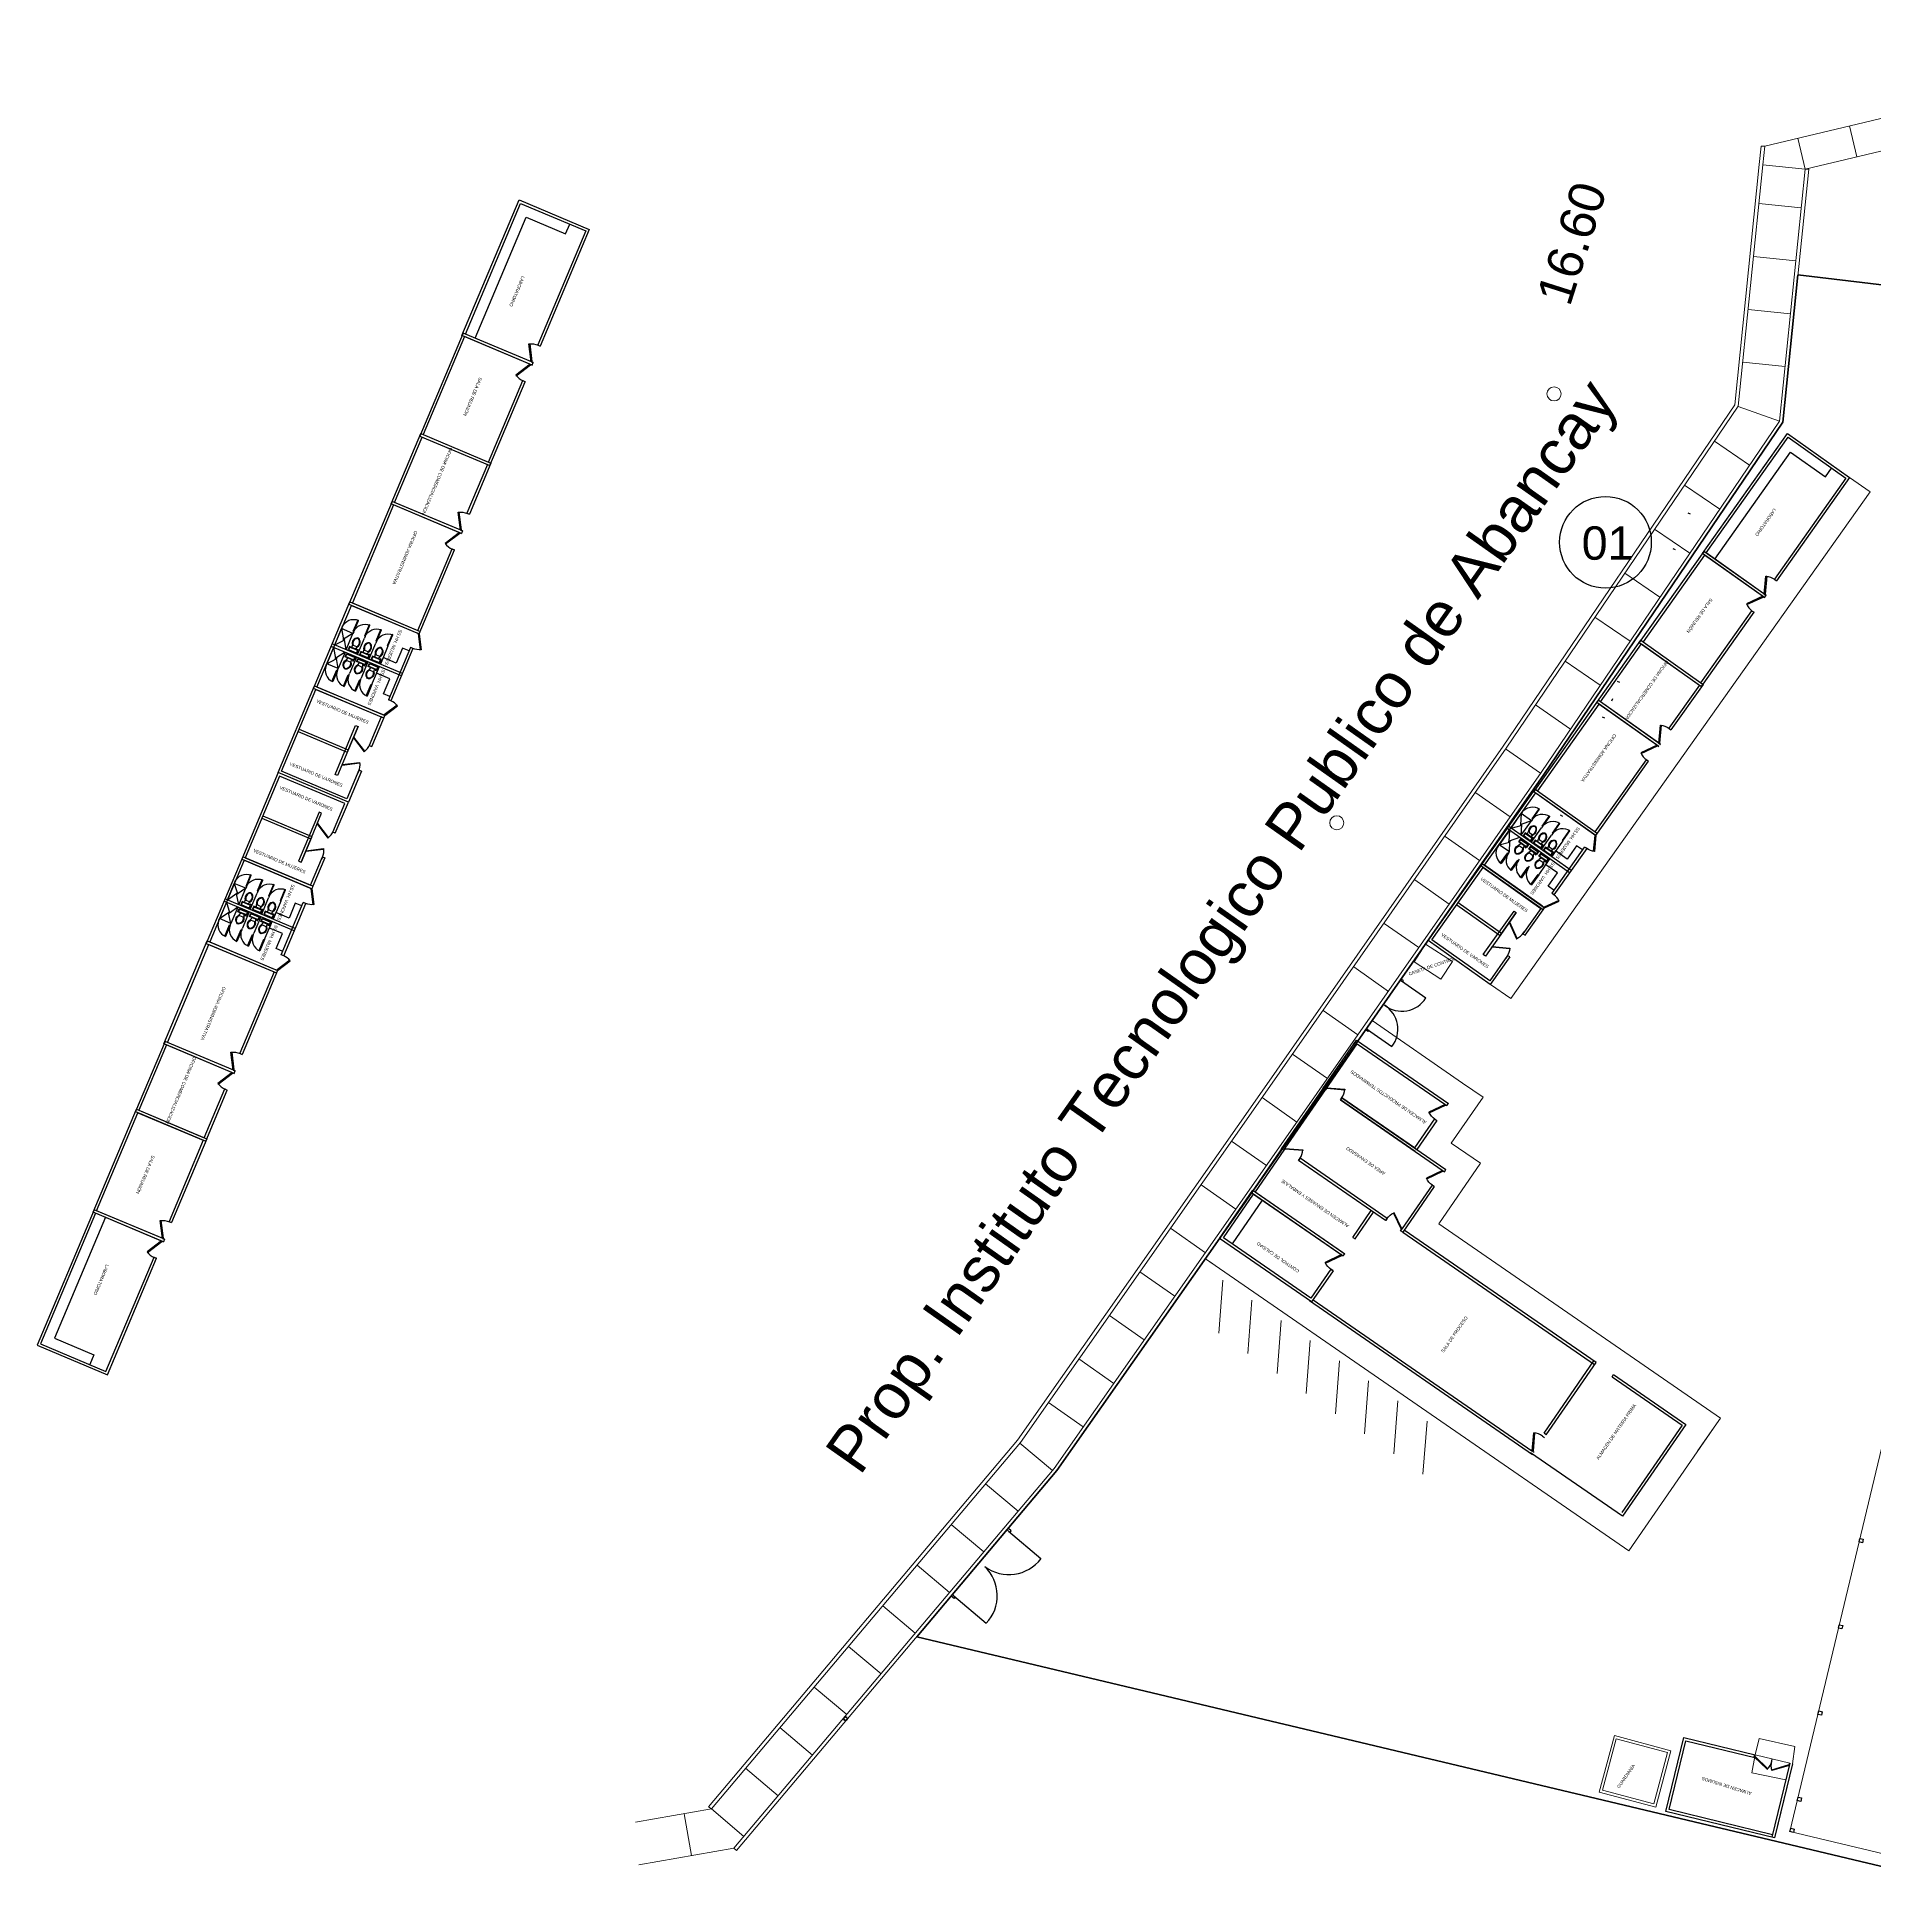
# Model space of a CAD drawing. Header units: metres. Extents: x 2572 to 5235, y 1556 to 2684.
# Drawn here: x 3270 to 3373.7, y 2282.5 to 2387.3 of the extents above; entities that cross this region are included whole.
import ezdxf

# ---------------------------------------------------------------- set-up
doc = ezdxf.new("R2010")
doc.units = ezdxf.units.M
doc.linetypes.add('HIDDEN2', pattern=[4.7625, 3.175, -1.5875])
doc.layers.add('2D Drafting - General_Pen_No__102', color=7, linetype='Continuous', lineweight=13, true_color=0xcccccc)
for name, color, linetype, lineweight in [('ACERO LONG', 211, 'Continuous', 35), ('Cimientos', 1, 'Continuous', 50), ('COORD', 7, 'Continuous', 0), ('linea de piso', 140, 'Continuous', 13), ('ROTULO', 7, 'Continuous', 18), ('Structural - Grid_Pen_No__15', 214, 'Continuous', 25), ('VIGAS DE LOSA1', 190, 'Continuous', 9)]:
    doc.layers.add(name, color=color, linetype=linetype, lineweight=lineweight)
doc.layers.add('GRILLA', color=7, linetype='Continuous')
doc.layers.add('SOMBREADO', color=7, linetype='Continuous')
doc.styles.add('2mm', font='verdana.ttf', dxfattribs={"height": 8})
doc.styles.add('arial', font='arial.ttf')
doc.styles.get("Standard").update_dxf_attribs({"font": 'arial.ttf'})

# ---------------------------------------------------------------- blocks, each defined once
blk = doc.blocks.new('*U24')
for p, q in [((0, 0), (0, -5)), ((40, 0), (40, -5))]:
    blk.add_line(p, q)
blk.add_lwpolyline([(0, 0), (34.6, 20), (35.5, 18.5), (0.9, -1.5)], close=True)
blk.add_arc((0, 0), 40, 0, 30)
blk = doc.blocks.new('*U16')
for p, q in [((-8, 4), (-14, 6)), ((-14, -4), (-14, 4)), ((-9.5, 7), (-9.5, 10)), ((-9.5, 10), (-8.5, 10)), ((-8, 7), (-9.5, 7)), ((-8.5, 10), (-8.5, 8)), ((-8.5, 8), (-8, 8)), ((-8, -4), (-14, -6)), ((-6, -9.5), (-2, -9.5))]:
    blk.add_line(p, q)
blk.add_lwpolyline([(-8, -10.5), (0, -10.5), (0, 10.5), (-8, 10.5)], close=True)
for points in [[(-7, 8.5), (-7, -8.5)], [(-2, 9.5), (-6, 9.5)], [(-1, -8.5), (-1, 8.5)]]:
    blk.add_lwpolyline(points)
for centre, radius, start, end in [((-29, -0.1), 4, 164.9681, 195.247), ((-21.6, -3.6), 12.2, 51.5766, 158.079), ((-27.9, -0.1), 4, 155.8394, 204.3757), ((-21.8, -4.2), 11.3, 46.4753, 149.0544), ((-6.1, 8.6), 0.884, 81.9774, 188.2376), ((-1.9, 8.6), 0.884, 351.9774, 98.2376), ((-21.6, 3.5), 12.2, 202.136, 308.6382), ((-21.8, 4.2), 11.3, 211.1605, 313.7396), ((-6.1, -8.6), 0.884, 171.9774, 278.2376), ((-1.9, -8.6), 0.884, 261.9774, 8.2376)]:
    blk.add_arc(centre, radius, start, end)
blk = doc.blocks.new('*U17')
for p, q in [((0, 0), (0, -100)), ((700, 0), (700, -100))]:
    blk.add_line(p, q)
blk.add_lwpolyline([(0, 0), (0, 700), (43.75, 700), (43.75, 0)], close=True)
blk.add_arc((0, 0), 700, 0, 90)
blk = doc.blocks.new('*U21')
for p, q in [((0, 0), (0, 100)), ((900, 0), (900, 100))]:
    blk.add_line(p, q)
blk.add_lwpolyline([(0, 0), (779, -450), (801, -412), (22, 38)], close=True)
blk.add_arc((0, 0), 900, 330, 0)
blk = doc.blocks.new('*U22')
for p, q in [((0, 0), (0, 100)), ((1000, 0), (1000, 100))]:
    blk.add_line(p, q)
blk.add_lwpolyline([(0, 0), (866, -500), (888, -462), (22, 38)], close=True)
blk.add_arc((0, 0), 1000, 330, 0)
blk = doc.blocks.new('*U23')
for p, q in [((0, 0), (0, 5)), ((40, 0), (40, 5))]:
    blk.add_line(p, q)
blk.add_lwpolyline([(0, 0), (34.6, -20), (35.5, -18.5), (0.9, 1.5)], close=True)
blk.add_arc((0, 0), 40, 330, 0)

msp = doc.modelspace()

# ---------------------------------------------------------------- linework, layer by layer
for p, q in [((3293.986, 2370.425), (3297.205, 2378.076)), ((3294.183, 2370.505), (3297.285, 2377.879)), ((3297.205, 2378.076), (3301.168, 2376.409)), ((3297.285, 2377.879), (3300.972, 2376.328)), ((3300.972, 2376.328), (3298.263, 2369.891)), ((3301.168, 2376.409), (3298.402, 2369.833)), ((3294.044, 2370.564), (3291.602, 2364.756)), ((3298.008, 2368.896), (3294.044, 2370.564)), ((3297.87, 2368.954), (3294.183, 2370.505)), ((3294.125, 2370.367), (3291.798, 2364.837)), ((3297.95, 2368.758), (3293.986, 2370.425)), ((3297.812, 2368.816), (3294.125, 2370.367)), ((3295.485, 2363.286), (3297.418, 2367.88)), ((3295.565, 2363.089), (3297.556, 2367.821)), ((3289.992, 2360.931), (3291.66, 2364.895)), ((3290.189, 2361.011), (3291.74, 2364.698)), ((3291.602, 2364.756), (3295.565, 2363.089)), ((3291.66, 2364.895), (3295.623, 2363.227)), ((3291.74, 2364.698), (3295.427, 2363.147)), ((3291.798, 2364.837), (3295.485, 2363.286)), ((3363.955, 2358.127, 0.963), (3368.755, 2364.898, 0.963)), ((3364.164, 2358.162, 0.963), (3368.791, 2364.688, 0.963)), ((3368.755, 2364.898, 0.963), (3372.263, 2362.411, 0.963)), ((3368.791, 2364.688, 0.963), (3372.054, 2362.375, 0.963)), ((3295.427, 2363.147), (3294.269, 2360.397)), ((3295.623, 2363.227), (3294.408, 2360.339)), ((3372.054, 2362.375, 0.963), (3368.015, 2356.678, 0.963)), ((3372.263, 2362.411, 0.963), (3368.137, 2356.591, 0.963)), ((3290.051, 2361.069), (3287.608, 2355.262)), ((3294.014, 2359.402), (3290.051, 2361.069)), ((3293.876, 2359.46), (3290.189, 2361.011)), ((3290.131, 2360.873), (3287.804, 2355.342)), ((3293.956, 2359.264), (3289.992, 2360.931)), ((3293.818, 2359.322), (3290.131, 2360.873)), ((3291.491, 2353.791), (3293.424, 2358.385)), ((3291.571, 2353.595), (3293.562, 2358.327)), ((3364.042, 2358.249, 0.963), (3360.398, 2353.109, 0.963)), ((3364.078, 2358.04, 0.963), (3360.608, 2353.145, 0.963)), ((3367.463, 2355.64, 0.963), (3363.955, 2358.127, 0.963)), ((3367.55, 2355.762, 0.963), (3364.042, 2358.249, 0.963)), ((3367.341, 2355.726, 0.963), (3364.078, 2358.04, 0.963)), ((3367.55, 2355.762, 0.963), (3364.164, 2358.162, 0.963)), ((3285.611, 2350.515), (3287.666, 2355.401)), ((3285.807, 2350.595), (3287.746, 2355.204)), ((3287.608, 2355.262), (3291.571, 2353.595)), ((3287.666, 2355.401), (3291.629, 2353.733)), ((3287.746, 2355.204), (3291.433, 2353.653)), ((3287.804, 2355.342), (3291.491, 2353.791)), ((3363.871, 2350.832, 0.963), (3366.753, 2354.898, 0.963)), ((3363.906, 2350.622, 0.963), (3366.876, 2354.811, 0.963)), ((3291.084, 2352.824), (3289.843, 2349.874)), ((3291.222, 2352.765), (3289.981, 2349.816)), ((3357.998, 2349.724, 0.963), (3360.485, 2353.232, 0.963)), ((3358.207, 2349.759, 0.963), (3360.521, 2353.023, 0.963)), ((3360.398, 2353.109, 0.963), (3363.906, 2350.622, 0.963)), ((3360.485, 2353.232, 0.963), (3363.993, 2350.745, 0.963)), ((3360.521, 2353.023, 0.963), (3363.784, 2350.709, 0.963)), ((3360.608, 2353.145, 0.963), (3363.871, 2350.832, 0.963)), ((3283.614, 2345.768), (3285.669, 2350.654)), ((3285.669, 2350.654), (3289.632, 2348.986)), ((3289.494, 2349.044), (3285.807, 2350.595)), ((3363.784, 2350.709, 0.963), (3362.058, 2348.275, 0.963)), ((3363.993, 2350.745, 0.963), (3362.181, 2348.188, 0.963)), ((3283.81, 2345.848), (3285.749, 2350.457)), ((3289.574, 2348.848), (3285.611, 2350.515)), ((3285.749, 2350.457), (3289.436, 2348.906)), ((3358.085, 2349.846, 0.963), (3354.441, 2344.707, 0.963)), ((3358.121, 2349.637, 0.963), (3354.651, 2344.742, 0.963)), ((3361.506, 2347.237, 0.963), (3357.998, 2349.724, 0.963)), ((3361.593, 2347.359, 0.963), (3358.085, 2349.846, 0.963)), ((3361.384, 2347.324, 0.963), (3358.121, 2349.637, 0.963)), ((3361.471, 2347.446, 0.963), (3358.207, 2349.759, 0.963)), ((3357.914, 2342.429, 0.963), (3360.796, 2346.495, 0.963)), ((3357.949, 2342.22, 0.963), (3360.919, 2346.408, 0.963)), ((3283.614, 2345.768), (3281.559, 2340.883)), ((3283.694, 2345.572), (3281.755, 2340.963)), ((3287.577, 2344.101), (3283.614, 2345.768)), ((3287.577, 2344.101), (3283.614, 2345.768)), ((3287.381, 2344.021), (3283.694, 2345.572)), ((3287.497, 2344.297), (3283.81, 2345.848)), ((3288.176, 2345.91), (3287.497, 2344.297)), ((3288.314, 2345.852), (3287.577, 2344.101)), ((3351.463, 2340.505, 0.963), (3354.528, 2344.829, 0.963)), ((3351.672, 2340.541, 0.963), (3354.564, 2344.62, 0.963)), ((3354.441, 2344.707, 0.963), (3357.949, 2342.22, 0.963)), ((3354.528, 2344.829, 0.963), (3358.036, 2342.342, 0.963)), ((3354.564, 2344.62, 0.963), (3357.827, 2342.307, 0.963)), ((3354.651, 2344.742, 0.963), (3357.914, 2342.429, 0.963)), ((3286.702, 2342.408), (3287.381, 2344.021)), ((3286.841, 2342.35), (3287.577, 2344.101)), ((3357.307, 2341.572, 0.963), (3355.456, 2338.962, 0.963)), ((3357.429, 2341.486, 0.963), (3355.578, 2338.875, 0.963)), ((3281.617, 2341.021), (3279.562, 2336.136)), ((3281.697, 2340.825), (3279.758, 2336.216)), ((3281.559, 2340.883), (3285.522, 2339.216)), ((3285.58, 2339.354), (3281.617, 2341.021)), ((3285.384, 2339.274), (3281.697, 2340.825)), ((3281.755, 2340.963), (3285.442, 2339.412)), ((3348.485, 2336.304, 0.963), (3351.55, 2340.628, 0.963)), ((3348.694, 2336.34, 0.963), (3351.585, 2340.419, 0.963)), ((3354.971, 2338.018, 0.963), (3351.463, 2340.505, 0.963)), ((3351.55, 2340.628, 0.963), (3355.058, 2338.141, 0.963)), ((3351.585, 2340.419, 0.963), (3354.849, 2338.105, 0.963)), ((3354.935, 2338.228, 0.963), (3351.672, 2340.541, 0.963)), ((3283.794, 2335.494), (3285.035, 2338.444)), ((3283.932, 2335.436), (3285.173, 2338.386)), ((3277.177, 2330.467), (3279.62, 2336.274)), ((3277.373, 2330.547), (3279.7, 2336.078)), ((3279.562, 2336.136), (3283.525, 2334.468)), ((3279.62, 2336.274), (3283.583, 2334.607)), ((3279.7, 2336.078), (3283.387, 2334.527)), ((3279.758, 2336.216), (3283.445, 2334.665)), ((3351.992, 2333.817, 0.963), (3348.485, 2336.304, 0.963)), ((3351.957, 2334.026, 0.963), (3348.694, 2336.34, 0.963)), ((3352.969, 2335.454, 0.963), (3351.957, 2334.026, 0.963)), ((3353.091, 2335.367, 0.963), (3351.992, 2333.817, 0.963)), ((3283.387, 2334.527), (3281.454, 2329.933)), ((3283.583, 2334.607), (3281.593, 2329.874)), ((3342.574, 2327.966, 0.963), (3344.448, 2330.682, 0.963)), ((3344.448, 2330.682, 0.963), (3349.634, 2327.105, 0.963)), ((3277.235, 2330.605), (3275.568, 2326.642)), ((3277.315, 2330.409), (3275.764, 2326.722)), ((3281.14, 2328.8), (3277.177, 2330.467)), ((3281.199, 2328.938), (3277.235, 2330.605)), ((3281.002, 2328.858), (3277.315, 2330.409)), ((3281.06, 2328.996), (3277.373, 2330.547)), ((3342.698, 2327.881, 0.963), (3344.486, 2330.473, 0.963)), ((3344.486, 2330.473, 0.963), (3349.425, 2327.067, 0.963)), ((3279.451, 2325.171), (3280.608, 2327.922)), ((3279.531, 2324.974), (3280.746, 2327.863)), ((3340.218, 2324.55, 0.963), (3342.659, 2328.089, 0.963)), ((3340.426, 2324.588, 0.963), (3342.698, 2327.881, 0.963)), ((3273.183, 2320.973), (3275.626, 2326.78)), ((3273.379, 2321.053), (3275.706, 2326.584)), ((3275.568, 2326.642), (3279.531, 2324.974)), ((3275.626, 2326.78), (3279.589, 2325.113)), ((3275.706, 2326.584), (3279.393, 2325.033)), ((3275.764, 2326.722), (3279.451, 2325.171)), ((3343.534, 2327.304, 0.963), (3349.283, 2323.338, 0.963)), ((3347.76, 2324.388, 0.963), (3343.534, 2327.304, 0.963)), ((3343.619, 2327.427, 0.963), (3349.492, 2323.376, 0.963)), ((3347.722, 2324.597, 0.963), (3343.619, 2327.427, 0.963)), ((3348.848, 2326.23, 0.963), (3347.722, 2324.597, 0.963)), ((3348.972, 2326.145, 0.963), (3347.845, 2324.512, 0.963)), ((3279.393, 2325.033), (3277.46, 2320.438)), ((3279.589, 2325.113), (3277.599, 2320.38)), ((3340.303, 2324.673, 0.963), (3338.514, 2322.08, 0.963)), ((3340.341, 2324.464, 0.963), (3338.723, 2322.118, 0.963)), ((3346.09, 2320.499, 0.963), (3341.178, 2323.888, 0.963)), ((3346.175, 2320.622, 0.963), (3341.263, 2324.011, 0.963)), ((3348.706, 2322.502, 0.963), (3347.012, 2320.045, 0.963)), ((3348.829, 2322.416, 0.963), (3347.05, 2319.837, 0.963)), ((3336.726, 2319.487, 0.963), (3338.599, 2322.204, 0.963)), ((3336.934, 2319.525, 0.963), (3338.638, 2321.995, 0.963)), ((3338.514, 2322.08, 0.963), (3343.7, 2318.503, 0.963)), ((3338.599, 2322.204, 0.963), (3343.785, 2318.626, 0.963)), ((3338.638, 2321.995, 0.963), (3343.577, 2318.588, 0.963)), ((3338.723, 2322.118, 0.963), (3343.662, 2318.712, 0.963)), ((3273.241, 2321.111), (3270.023, 2313.461)), ((3273.321, 2320.915), (3270.219, 2313.541)), ((3277.146, 2319.306), (3273.183, 2320.973)), ((3277.205, 2319.444), (3273.241, 2321.111)), ((3277.008, 2319.364), (3273.321, 2320.915)), ((3277.066, 2319.502), (3273.379, 2321.053)), ((3344.238, 2319.548, 0.963), (3345.28, 2321.058, 0.963)), ((3344.362, 2319.463, 0.963), (3345.404, 2320.972, 0.963)), ((3341.912, 2315.91, 0.963), (3336.726, 2319.487, 0.963)), ((3341.873, 2316.119, 0.963), (3336.934, 2319.525, 0.963)), ((3273.906, 2311.99), (3276.614, 2318.428)), ((3273.986, 2311.793), (3276.753, 2318.369)), ((3343, 2317.752, 0.963), (3341.873, 2316.119, 0.963)), ((3343.123, 2317.667, 0.963), (3341.912, 2315.91, 0.963)), ((3341.788, 2315.995, 0.963), (3354.382, 2307.308, 0.963)), ((3341.997, 2316.033, 0.963), (3354.344, 2307.516, 0.963)), ((3270.023, 2313.461), (3273.986, 2311.793)), ((3270.219, 2313.541), (3273.906, 2311.99)), ((3355.025, 2308.504, 0.963), (3357.836, 2312.579, 0.963)), ((3355.149, 2308.419, 0.963), (3357.96, 2312.493, 0.963)), ((3358.947, 2311.812, 0.963), (3363.022, 2309.001, 0.963)), ((3358.862, 2311.689, 0.963), (3362.813, 2308.963, 0.963)), ((3362.813, 2308.963, 0.963), (3359.406, 2304.024, 0.963)), ((3363.022, 2309.001, 0.963), (3359.445, 2303.815, 0.963)), ((3359.445, 2303.815, 0.963), (3354.259, 2307.393, 0.963)), ((3361.897, 2287.156), (3362.908, 2291.336)), ((3362.078, 2287.267), (3363.019, 2291.155)), ((3362.908, 2291.336), (3366.942, 2290.36)), ((3363.019, 2291.155), (3366.906, 2290.214)), ((3368.886, 2289.89), (3367.874, 2285.71)), ((3369.031, 2289.854), (3368.02, 2285.675)), ((3369.031, 2289.854), (3368.055, 2285.821)), ((3368.02, 2285.675), (3361.897, 2287.156)), ((3367.91, 2285.856), (3362.078, 2287.267))]:
    msp.add_line(p, q)
for points in [[(3294.736, 2370.273), (3297.605, 2377.094), (3299.828, 2376.159), (3300.061, 2376.712)], [(3298.264, 2369.891), (3298.402, 2369.833)], [(3297.95, 2368.758), (3298.008, 2368.896)], [(3297.418, 2367.88), (3297.556, 2367.821)], [(3294.27, 2360.397), (3294.408, 2360.339)], [(3294.014, 2359.402), (3293.956, 2359.264)], [(3293.424, 2358.385), (3293.562, 2358.327)], [(3286.806, 2352.969), (3286.806, 2352.969), (3287.193, 2353.891)], [(3287.839, 2353.619), (3287.193, 2353.891)], [(3287.193, 2353.891), (3287.294, 2353.261)], [(3286.747, 2352.831), (3286.747, 2352.831), (3286.36, 2351.909)], [(3290.573, 2351.221), (3286.609, 2352.889)], [(3290.631, 2351.36), (3286.667, 2353.027)], [(3286.747, 2352.831), (3286.848, 2352.201)], [(3286.806, 2352.969), (3287.338, 2353.238)], [(3287.839, 2353.619), (3287.308, 2353.292)], [(3287.451, 2352.698), (3287.355, 2353.271)], [(3287.451, 2352.698), (3287.451, 2352.698), (3287.839, 2353.619)], [(3288.096, 2352.426), (3288.096, 2352.426), (3288.484, 2353.348)], [(3288.741, 2352.155), (3288.741, 2352.155), (3289.129, 2353.076)], [(3289.774, 2352.805), (3289.387, 2351.883)], [(3291.004, 2352.634), (3290.636, 2352.789), (3290.279, 2351.942), (3289.542, 2352.252), (3289.387, 2351.883)], [(3291.222, 2352.765), (3291.084, 2352.824)], [(3286.36, 2351.909), (3286.893, 2352.178)], [(3287.005, 2351.637), (3286.36, 2351.909)], [(3287.393, 2352.559), (3286.863, 2352.232)], [(3287.005, 2351.637), (3286.909, 2352.211)], [(3287.393, 2352.559), (3287.393, 2352.559), (3287.005, 2351.637)], [(3288.038, 2352.288), (3288.038, 2352.288), (3287.65, 2351.366)], [(3288.683, 2352.016), (3288.683, 2352.016), (3288.295, 2351.095)], [(3288.941, 2350.823), (3289.328, 2351.745)], [(3289.923, 2350.063), (3289.554, 2350.219), (3289.911, 2351.066), (3289.173, 2351.376), (3289.328, 2351.745)], [(3289.981, 2349.816), (3289.843, 2349.874)], [(3287.545, 2346.989), (3288.126, 2348.372), (3287.545, 2346.989), (3286.963, 2345.607), (3286.825, 2345.665), (3287.988, 2348.43), (3288.126, 2348.372)], [(3288.896, 2347.235), (3289.574, 2348.848), (3289.436, 2348.906), (3288.757, 2347.293), (3288.896, 2347.235)], [(3289.574, 2348.848), (3289.632, 2348.986)], [(3284.75, 2348.084), (3287.516, 2346.92)], [(3284.809, 2348.222), (3287.574, 2347.059)], [(3288.314, 2345.852), (3288.176, 2345.91)], [(3282.695, 2343.198), (3285.461, 2342.035)], [(3282.753, 2343.337), (3285.519, 2342.173)], [(3285.49, 2342.104), (3284.908, 2340.721), (3285.49, 2342.104), (3286.071, 2343.487), (3285.933, 2343.545), (3284.77, 2340.78), (3284.908, 2340.721)], [(3286.841, 2342.35), (3286.702, 2342.408)], [(3286.259, 2340.967), (3285.58, 2339.354), (3285.442, 2339.412), (3286.121, 2341.025), (3286.259, 2340.967)], [(3280.757, 2338.589), (3280.757, 2338.589), (3281.144, 2339.511)], [(3281.79, 2339.24), (3281.144, 2339.511)], [(3281.144, 2339.511), (3281.324, 2338.942)], [(3281.79, 2339.24), (3281.313, 2338.908)], [(3281.402, 2338.318), (3281.402, 2338.318), (3281.79, 2339.24)], [(3285.58, 2339.354), (3285.522, 2339.216)], [(3280.698, 2338.451), (3280.698, 2338.451), (3280.311, 2337.529)], [(3284.524, 2336.842), (3280.56, 2338.509)], [(3284.582, 2336.98), (3280.618, 2338.648)], [(3280.698, 2338.451), (3280.879, 2337.882)], [(3280.757, 2338.589), (3281.278, 2338.958)], [(3281.344, 2338.18), (3280.867, 2337.848)], [(3281.344, 2338.18), (3281.344, 2338.18), (3280.956, 2337.258)], [(3281.402, 2338.318), (3281.265, 2338.926)], [(3282.047, 2338.047), (3282.047, 2338.047), (3282.435, 2338.968)], [(3282.692, 2337.775), (3282.692, 2337.775), (3283.08, 2338.697)], [(3283.725, 2338.426), (3283.337, 2337.504)], [(3284.955, 2338.255), (3284.586, 2338.41), (3284.23, 2337.562), (3283.493, 2337.872), (3283.337, 2337.504)], [(3285.173, 2338.386), (3285.035, 2338.444)], [(3280.311, 2337.529), (3280.832, 2337.898)], [(3280.956, 2337.258), (3280.311, 2337.529)], [(3280.956, 2337.258), (3280.819, 2337.866)], [(3281.989, 2337.908), (3281.989, 2337.908), (3281.601, 2336.987)], [(3282.634, 2337.637), (3282.634, 2337.637), (3282.246, 2336.715)], [(3282.892, 2336.444), (3283.279, 2337.365)], [(3283.874, 2335.684), (3283.505, 2335.839), (3283.862, 2336.687), (3283.124, 2336.997), (3283.279, 2337.365)], [(3283.932, 2335.436), (3283.794, 2335.494)], [(3281.454, 2329.933), (3281.593, 2329.874)], [(3281.14, 2328.8), (3281.199, 2328.938)], [(3280.608, 2327.921), (3280.746, 2327.863)], [(3273.874, 2320.682), (3271.005, 2313.861), (3273.228, 2312.926), (3272.995, 2312.373)], [(3277.46, 2320.438), (3277.599, 2320.38)], [(3277.205, 2319.444), (3277.146, 2319.306)], [(3276.614, 2318.427), (3276.753, 2318.369)], [(3373.033, 2302.518), (3372.987, 2302.323), (3372.792, 2302.369), (3372.838, 2302.564), (3373.033, 2302.518)], [(3371.873, 2297.654), (3371.826, 2297.46), (3371.632, 2297.506), (3371.678, 2297.7), (3371.873, 2297.654)], [(3370.712, 2292.791), (3370.666, 2292.596), (3370.471, 2292.642), (3370.518, 2292.837), (3370.712, 2292.791)], [(3369.552, 2287.927), (3369.506, 2287.733), (3369.311, 2287.779), (3369.358, 2287.973), (3369.552, 2287.927)], [(3369.134, 2286.176), (3369.088, 2285.982), (3368.893, 2286.028), (3368.94, 2286.223), (3369.134, 2286.176)]]:
    msp.add_lwpolyline(points)
for points, elevation in [([(3364.654, 2357.815), (3368.934, 2363.852), (3370.901, 2362.457), (3371.248, 2362.947)], 0.963), ([(3363.135, 2360.427), (3363.273, 2360.368)], 0.963), ([(3362.289, 2358.415), (3362.427, 2358.357)], 0.963), ([(3367.463, 2355.64), (3367.55, 2355.762)], 0.963), ([(3359.141, 2350.932), (3359.279, 2350.874)], 0.963), ([(3358.885, 2349.938), (3358.827, 2349.8)], 0.963), ([(3358.295, 2348.921), (3358.433, 2348.863)], 0.963), ([(3353.161, 2342.642), (3353.161, 2342.642), (3353.74, 2343.457)], 0.963), ([(3353.74, 2343.457), (3353.702, 2342.82)], 0.963), ([(3354.311, 2343.053), (3353.74, 2343.457)], 0.963), ([(3356.093, 2343.301), (3355.955, 2343.359)], 0.963), ([(3353.075, 2342.519), (3353.075, 2342.519), (3352.496, 2341.703)], 0.963), ([(3356.46, 2340.119), (3352.952, 2342.606)], 0.963), ([(3353.075, 2342.519), (3353.037, 2341.882)], 0.963), ([(3356.547, 2340.242), (3353.039, 2342.728)], 0.963), ([(3353.161, 2342.642), (3353.74, 2342.789)], 0.963), ([(3354.311, 2343.053), (3353.722, 2342.848)], 0.963), ([(3353.732, 2342.237), (3353.732, 2342.237), (3354.311, 2343.053)], 0.963), ([(3353.732, 2342.237), (3353.763, 2342.817)], 0.963), ([(3354.303, 2341.832), (3354.303, 2341.832), (3354.882, 2342.648)], 0.963), ([(3354.875, 2341.427), (3354.875, 2341.427), (3355.453, 2342.243)], 0.963), ([(3352.496, 2341.703), (3353.075, 2341.851)], 0.963), ([(3353.067, 2341.299), (3352.496, 2341.703)], 0.963), ([(3353.646, 2342.114), (3353.057, 2341.909)], 0.963), ([(3353.067, 2341.299), (3353.098, 2341.879)], 0.963), ([(3356.024, 2341.838), (3355.446, 2341.022)], 0.963), ([(3357.188, 2341.405), (3356.861, 2341.636), (3356.33, 2340.886), (3355.677, 2341.349), (3355.446, 2341.022)], 0.963), ([(3354.781, 2340.084), (3355.359, 2340.9)], 0.963), ([(3355.575, 2339.129), (3355.248, 2339.361), (3355.78, 2340.111), (3355.128, 2340.574), (3355.359, 2340.9)], 0.963), ([(3350.096, 2338.318), (3352.544, 2336.583)], 0.963), ([(3350.183, 2338.44), (3352.63, 2336.705)], 0.963), ([(3352.587, 2336.644), (3353.454, 2337.868), (3352.587, 2336.644), (3351.719, 2335.42), (3351.597, 2335.507), (3353.332, 2337.955), (3353.454, 2337.868)], 0.963), ([(3353.959, 2336.591), (3354.971, 2338.018), (3354.849, 2338.105), (3353.836, 2336.678), (3353.959, 2336.591)], 0.963), ([(3354.971, 2338.018), (3355.058, 2338.141)], 0.963), ([(3355.578, 2338.875), (3355.456, 2338.962)], 0.963), ([(3353.091, 2335.367), (3352.969, 2335.454)], 0.963), ([(3347.093, 2334.034), (3346.969, 2334.121), (3346.925, 2334.059), (3347.05, 2333.972), (3347.093, 2334.034)], 0.963), ([(3346.987, 2334.015), (3348.358, 2333.057)], 0.963), ([(3345.089, 2331.168), (3344.965, 2331.255), (3345.008, 2331.317), (3345.133, 2331.23), (3345.089, 2331.168)], 0.963), ([(3345.071, 2331.274), (3346.441, 2330.316)], 0.963), ([(3343.534, 2327.304), (3343.619, 2327.427)], 0.963), ([(3349.425, 2327.067), (3349.549, 2326.981), (3349.634, 2327.105)], 0.963), ([(3348.848, 2326.23), (3348.972, 2326.145)], 0.963), ([(3340.341, 2324.464), (3340.426, 2324.588)], 0.963), ([(3341.178, 2323.888), (3341.263, 2324.011)], 0.963), ([(3349.283, 2323.338), (3349.406, 2323.253), (3349.492, 2323.376)], 0.963), ([(3348.829, 2322.416), (3348.706, 2322.502)], 0.963), ([(3338.638, 2321.995), (3339.132, 2321.654), (3337.428, 2319.185), (3336.934, 2319.525), (3338.638, 2321.995)], 0.963), ([(3346.09, 2320.499), (3346.175, 2320.622)], 0.963), ([(3344.239, 2319.548), (3344.362, 2319.463)], 0.963), ([(3347.05, 2319.837), (3346.926, 2319.922), (3347.012, 2320.045)], 0.963), ([(3357.96, 2312.493), (3347.135, 2319.96), (3347.05, 2319.837), (3357.874, 2312.37)], 0.963), ([(3343.7, 2318.503), (3343.785, 2318.626)], 0.963), ([(3343.123, 2317.667), (3343, 2317.752)], 0.963), ([(3358.862, 2311.689), (3358.947, 2311.812)], 0.963), ([(3355.149, 2308.419), (3355.025, 2308.504)], 0.963), ([(3324.974, 2302.991), (3324.808, 2303.131), (3324.738, 2303.048), (3324.904, 2302.908), (3324.974, 2302.991)], -1918), ([(3324.821, 2302.978), (3326.648, 2301.432)], -1918), ([(3321.745, 2299.173), (3321.579, 2299.314), (3321.649, 2299.397), (3321.815, 2299.256), (3321.745, 2299.173)], -1918), ([(3321.732, 2299.327), (3323.559, 2297.781)], -1918)]:
    msp.add_lwpolyline(points, dxfattribs=dict(elevation=elevation))
for centre in [(3287.325, 2353.265), (3286.879, 2352.205), (3353.732, 2342.819, 0.963), (3353.067, 2341.88, 0.963), (3281.295, 2338.933), (3280.849, 2337.873)]:
    msp.add_circle(centre, 0.0307)
for centre, radius, start, end in [((3347.009, 2333.893, 0.963), 1.587, 231.87071, 328.2122), ((3345.193, 2331.295, 0.963), 1.587, 321.87071, 58.2122), ((3324.837, 2302.799, -1918), 2.269, 233.21336, 322.97058), ((3321.911, 2299.341, -1918), 2.269, 316.57825, 46.33548)]:
    msp.add_arc(centre, radius, start, end)
at = {"layer": '2D Drafting - General_Pen_No__102', "color": 8, "linetype": 'Continuous', "lineweight": 0, "flags": 128}
for points, elevation in [([(3367.472, 2381.112), (3393.282, 2387.255)], -1920), ([(3369.751, 2379.805), (3393.699, 2385.504)], -1920), ([(3372.67, 2380.499), (3372.253, 2382.25)], -1920), ([(3367.271, 2381.112), (3367.165, 2380.068), (3365.785, 2366.516), (3352.714, 2347.254), (3338.995, 2327.603), (3325.327, 2308.103), (3307.901, 2287.435)], -1920), ([(3367.472, 2381.112), (3367.364, 2380.048), (3365.978, 2366.446), (3352.879, 2347.14), (3339.159, 2327.489), (3325.485, 2307.981), (3308.054, 2287.306)], -1920), ([(3367.472, 2381.112), (3367.271, 2381.112)], -1920), ([(3369.751, 2379.805), (3369.334, 2381.556)], -1920), ([(3369.751, 2379.805), (3367.364, 2380.048)], -1920), ([(3369.751, 2379.805), (3368.305, 2365.6), (3354.856, 2345.779), (3341.126, 2326.113), (3327.389, 2306.516), (3309.325, 2285.09)], -1920), ([(3369.952, 2379.805), (3368.499, 2365.529), (3355.021, 2345.666), (3341.29, 2325.998), (3327.548, 2306.394), (3309.478, 2284.961)], -1920), ([(3369.952, 2379.805), (3368.499, 2365.529), (3355.021, 2345.666), (3341.29, 2325.998), (3327.548, 2306.394), (3309.478, 2284.961)], -1920), ([(3369.529, 2377.623), (3367.141, 2377.866)], -1920), ([(3369.225, 2374.638), (3366.837, 2374.881)], -1920), ([(3368.921, 2371.653), (3366.534, 2371.897)], -1920), ([(3368.617, 2368.669), (3366.23, 2368.912)], -1920), ([(3368.306, 2365.599), (3365.975, 2366.415)], -1920), ([(3366.616, 2363.111), (3364.63, 2364.459)], -1920), ([(3364.932, 2360.629), (3362.946, 2361.976)], -1920), ([(3363.247, 2358.146), (3361.261, 2359.494)], -1920), ([(3361.563, 2355.664), (3359.577, 2357.011)], -1920), ([(3359.878, 2353.181), (3357.892, 2354.529)], -1920), ([(3358.194, 2350.699), (3356.208, 2352.046)], -1920), ([(3356.509, 2348.216), (3354.544, 2349.594)], -1920), ([(3354.824, 2345.734), (3352.859, 2347.111)], -1920), ([(3353.107, 2343.274), (3351.174, 2344.629)], -1920), ([(3351.389, 2340.814), (3349.452, 2342.172)], -1920), ([(3349.672, 2338.354), (3347.73, 2339.716)], -1920), ([(3347.955, 2335.894), (3346.008, 2337.259)], -1920), ([(3346.251, 2333.425), (3344.286, 2334.803)], -1920), ([(3344.529, 2330.968), (3342.564, 2332.346)], -1920), ([(3342.807, 2328.512), (3340.842, 2329.889)], -1920), ([(3341.085, 2326.055), (3339.12, 2327.433)], -1920), ([(3339.363, 2323.599), (3337.398, 2324.976)], -1920), ([(3337.641, 2321.142), (3335.676, 2322.52)], -1920), ([(3335.919, 2318.685), (3333.954, 2320.063)], -1920), ([(3334.197, 2316.229), (3332.232, 2317.606)], -1920), ([(3332.476, 2313.772), (3330.51, 2315.15)], -1920), ([(3330.754, 2311.316), (3328.788, 2312.693)], -1920), ([(3329.032, 2308.859), (3327.066, 2310.236)], -1920), ([(3325.458, 2307.948), (3327.293, 2306.401)], -1920), ([(3323.524, 2305.655), (3325.359, 2304.108)], -1920), ([(3321.59, 2303.361), (3323.425, 2301.814)], -1920), ([(3319.656, 2301.067), (3321.491, 2299.52)], -1920), ([(3317.723, 2298.774), (3319.558, 2297.227)], -1920), ([(3315.789, 2296.48), (3317.624, 2294.933)], -1920), ([(3313.855, 2294.186), (3315.69, 2292.639)], -1920), ([(3311.922, 2291.893), (3313.756, 2290.346)], -1920), ([(3309.988, 2289.599), (3311.823, 2288.052)], -1920), ([(3303.776, 2286.566), (3308.054, 2287.306)], 0.963), ([(3306.925, 2284.675), (3306.516, 2287.04)], 0.963), ([(3308.054, 2287.306), (3307.901, 2287.435)], -1920), ([(3308.054, 2287.306), (3309.889, 2285.759)], -1920), ([(3303.954, 2284.162), (3309.325, 2285.09)], 0.963), ([(3309.325, 2285.09), (3309.478, 2284.961)], -1920)]:
    msp.add_lwpolyline(points, dxfattribs=dict(at, elevation=elevation))
at = {"layer": '2D Drafting - General_Pen_No__102', "linetype": 'Continuous', "lineweight": 9, "elevation": -1920, "flags": 128}
msp.add_lwpolyline([(3369.751, 2379.805), (3369.952, 2379.805)], dxfattribs=at)
at = {"layer": 'ACERO LONG', "color": 2, "linetype": 'Continuous', "lineweight": 9}
for p, q in [((3341.307, 2330.565, 0.963), (3341.278, 2330.524, 0.963)), ((3343.274, 2329.191, 0.963), (3343.246, 2329.15, 0.963))]:
    msp.add_line(p, q, dxfattribs=at)
at = {"layer": 'Cimientos', "color": 1, "lineweight": 5}
for centre in [(3355.589, 2367.131, 1921.926), (3343.333, 2342.937, 1921.926)]:
    msp.add_circle(centre, 0.4, dxfattribs=at)
at = {"layer": 'GRILLA', "color": 8}
msp.add_circle((3358.49, 2358.76), 2.586, dxfattribs=at)
at = {"layer": 'linea de piso', "color": 1, "linetype": 'Continuous', "lineweight": 40}
msp.add_circle((3315.622, 2292.4, -1920), 0.1, dxfattribs=at)
at = {"layer": 'SOMBREADO', "color": 0, "linetype": 'Continuous', "lineweight": 50, "elevation": 0.963, "flags": 128}
msp.add_lwpolyline([(3341.29, 2325.998), (3327.548, 2306.394), (3319.644, 2297.019), (3319.644, 2297.019), (3443.694, 2267.502), (3443.694, 2267.502), (3443.694, 2267.502), (3449.957, 2279.19), (3456.622, 2299.064), (3456.172, 2336.622), (3460.169, 2363.009), (3460.169, 2363.009), (3460.169, 2363.009), (3369.345, 2373.843), (3368.499, 2365.529), (3355.021, 2345.666)], close=True, dxfattribs=at)
at = {"layer": 'Structural - Grid_Pen_No__15', "linetype": 'HIDDEN2', "lineweight": 9, "elevation": 0.963, "flags": 128}
msp.add_lwpolyline([(3341.29, 2325.998), (3327.548, 2306.394), (3319.644, 2297.019), (3319.644, 2297.019), (3443.694, 2267.502), (3443.694, 2267.502), (3443.694, 2267.502), (3449.957, 2279.19), (3456.622, 2299.064), (3456.172, 2336.622), (3460.169, 2363.009), (3460.169, 2363.009), (3460.169, 2363.009), (3369.345, 2373.843), (3368.499, 2365.529), (3355.021, 2345.666)], close=True, dxfattribs=at)
at = {"layer": 'VIGAS DE LOSA1', "color": 2, "linetype": 'Continuous', "lineweight": 9}
for p, q in [((3368.893, 2286.028), (3374.37, 2308.984)), ((3434.259, 2270.434), (3368.893, 2286.028))]:
    msp.add_line(p, q, dxfattribs=at)
at = {"layer": 'VIGAS DE LOSA1', "color": 2, "linetype": 'Continuous', "lineweight": 9, "flags": 128}
for points, elevation in [([(3351.995, 2333.815), (3353.145, 2333.022), (3373.416, 2361.616), (3372.263, 2362.411)], 0.963), ([(3348.346, 2336.099), (3349.857, 2335.121), (3349.205, 2334.113), (3347.694, 2335.091), (3348.346, 2336.099)], 1.926), ([(3363.705, 2307.525), (3364.969, 2309.359), (3349.082, 2320.318), (3351.439, 2323.734), (3349.793, 2324.869), (3351.581, 2327.462), (3350.429, 2328.257), (3345.325, 2331.778)], 0.963), ([(3336.726, 2319.487), (3335.922, 2318.341), (3336.323, 2318.08)], 0.963), ([(3335.922, 2318.341), (3359.802, 2301.868), (3364.575, 2308.788)], 0.963), ([(3336.905, 2317.133), (3336.675, 2314.142)], 1.926), ([(3338.55, 2315.999), (3338.32, 2313.007)], 1.997), ([(3340.195, 2314.864), (3339.965, 2311.872)], 2.068), ([(3341.84, 2313.729), (3341.611, 2310.738)], 2.138), ([(3343.486, 2312.594), (3343.256, 2309.603)], 2.209), ([(3345.131, 2311.459), (3344.901, 2308.468)], 2.28), ([(3346.776, 2310.324), (3346.547, 2307.333)], 2.351), ([(3348.422, 2309.189), (3348.192, 2306.198)], 2.422)]:
    msp.add_lwpolyline(points, dxfattribs=dict(at, elevation=elevation))
msp.add_lwpolyline([(3358.991, 2291.445), (3362.179, 2290.595), (3361.329, 2287.406), (3358.14, 2288.257)], close=True, dxfattribs=at)
for points in [[(3359.097, 2291.262), (3361.995, 2290.489), (3361.222, 2287.59), (3358.324, 2288.363), (3359.097, 2291.262)], [(3369.031, 2289.854), (3369.18, 2290.821), (3367.166, 2291.283), (3366.942, 2290.36)], [(3368.886, 2289.89), (3368.657, 2288.947), (3366.739, 2289.338), (3366.922, 2290.27)], [(3366.942, 2290.36), (3366.906, 2290.214)], [(3366.942, 2290.36), (3368.886, 2289.89)]]:
    msp.add_lwpolyline(points, dxfattribs=at)

# ---------------------------------------------------------------- block references
for name, p, xscale, yscale, zscale, rotation in [('*U23', (3297.891, 2368.945), -0.0254, 0.0254, 0.0254, 247.1847422455132), ('*U23', (3297.833, 2368.807), 0.0254, 0.0254, 0.0254, 247.1847422455132), ('*U23', (3293.898, 2359.451), -0.0254, 0.0254, 0.0254, 247.1847422455132), ('*U23', (3293.84, 2359.313), 0.0254, 0.0254, 0.0254, 247.1847422455132), ('*U23', (3367.446, 2355.835, 0.963), -0.0254, 0.0254, 0.0254, 234.6660642202853), ('*U23', (3367.36, 2355.713, 0.963), 0.0254, 0.0254, 0.0254, 234.6660642202851), ('*U17', (3287.877, 2353.711), -0.001, 0.0009999999999999998, 0.001, 337.1847422455132), ('*U17', (3288.523, 2353.44), -0.001, 0.0009999999999999998, 0.001, 337.1847422455132), ('*U17', (3289.168, 2353.169), -0.001, 0.0009999999999999998, 0.001, 337.1847422455132), ('*U17', (3289.813, 2352.897), -0.001, 0.0009999999999999998, 0.001, 337.1847422455132), ('*U16', (3287.807, 2352.586), 0.0254, 0.0254, 0.0254, 247.1847422455132), ('*U16', (3288.452, 2352.315), 0.0254, 0.0254, 0.0254, 247.1847422455132), ('*U16', (3289.098, 2352.043), 0.0254, 0.0254, 0.0254, 247.1847422455132), ('*U21', (3291.571, 2353.595), -0.0009999999999999998, 0.0009999999999999998, 0.001, 67.18474224551322), ('*U17', (3286.966, 2351.545), 0.0009999999999999998, 0.0009999999999999998, 0.0009999999999999998, 157.1847422455132), ('*U17', (3287.611, 2351.274), 0.0009999999999999998, 0.0009999999999999998, 0.0009999999999999998, 157.1847422455132), ('*U16', (3287.722, 2352.383), -0.0254, 0.0254, 0.0254, 247.1847422455132), ('*U16', (3288.367, 2352.111), -0.0254, 0.0254, 0.0254, 247.1847422455132), ('*U16', (3289.012, 2351.84), -0.0254, 0.0254, 0.0254, 247.1847422455132), ('*U17', (3288.257, 2351.002), 0.0009999999999999998, 0.0009999999999999998, 0.0009999999999999998, 157.1847422455132), ('*U17', (3288.902, 2350.731), 0.0009999999999999998, 0.0009999999999999998, 0.0009999999999999998, 157.1847422455132), ('*U21', (3289.632, 2348.986), 0.0009999999999999998, 0.0009999999999999998, 0.0009999999999999998, 67.18474224551325), ('*U23', (3361.49, 2347.432, 0.963), -0.0254, 0.0254, 0.0254, 234.6660642202853), ('*U22', (3287.86, 2347.739), 0.001, 0.001, 0.001, 337.1847422455132), ('*U23', (3361.403, 2347.31, 0.963), 0.0254, 0.0254, 0.0254, 234.6660642202851), ('*U22', (3287.221, 2346.22), -0.0009999999999999998, 0.0009999999999999998, 0.001, 157.1847422455131), ('*U17', (3354.369, 2343.134, 0.963), -0.0009999999999999998, 0.0009999999999999998, 0.001, 324.6660642202853), ('*U17', (3354.94, 2342.729, 0.963), -0.0009999999999999998, 0.0009999999999999998, 0.001, 324.6660642202853), ('*U17', (3355.511, 2342.324, 0.963), -0.0009999999999999998, 0.0009999999999999998, 0.001, 324.6660642202853), ('*U22', (3285.814, 2342.874), 0.001, 0.001, 0.001, 337.1847422445603), ('*U16', (3354.056, 2342.051, 0.963), 0.0254, 0.0254, 0.0254, 234.6660642202851), ('*U16', (3354.627, 2341.646, 0.963), 0.0254, 0.0254, 0.0254, 234.6660642202851), ('*U17', (3356.082, 2341.92, 0.963), -0.0009999999999999998, 0.0009999999999999998, 0.001, 324.6660642202853), ('*U21', (3357.949, 2342.22, 0.963), -0.0009999999999999998, 0.0009999999999999998, 0.001, 54.66606422028518), ('*U22', (3285.175, 2341.355), -0.001, 0.001, 0.001, 157.1847422445603), ('*U17', (3353.01, 2341.217, 0.963), 0.0009999999999999998, 0.0009999999999999998, 0.0009999999999999998, 144.6660642202852), ('*U17', (3353.581, 2340.812, 0.963), 0.0009999999999999998, 0.0009999999999999998, 0.0009999999999999998, 144.6660642202852), ('*U16', (3353.928, 2341.871, 0.963), -0.0254, 0.0254, 0.0254, 234.6660642202853), ('*U16', (3354.499, 2341.466, 0.963), -0.0254, 0.0254, 0.0254, 234.6660642202853), ('*U16', (3355.071, 2341.061, 0.963), -0.0254, 0.0254, 0.0254, 234.6660642202853), ('*U16', (3355.198, 2341.241, 0.963), 0.0254, 0.0254, 0.0254, 234.6660642202851), ('*U17', (3281.828, 2339.332), -0.001, 0.001, 0.001, 337.1847422445603), ('*U17', (3354.152, 2340.407, 0.963), 0.0009999999999999998, 0.0009999999999999998, 0.0009999999999999998, 144.6660642202852), ('*U17', (3354.723, 2340.003, 0.963), 0.0009999999999999998, 0.0009999999999999998, 0.0009999999999999998, 144.6660642202852), ('*U16', (3281.758, 2338.206), 0.0254, 0.0254, 0.0254, 247.1847422445603), ('*U17', (3282.474, 2339.061), -0.001, 0.001, 0.001, 337.1847422445603), ('*U17', (3283.119, 2338.789), -0.001, 0.001, 0.001, 337.1847422445603), ('*U17', (3283.764, 2338.518), -0.001, 0.001, 0.001, 337.1847422445603), ('*U21', (3285.522, 2339.216), -0.001, 0.001, 0.001, 67.1847422445603), ('*U16', (3281.672, 2338.003), -0.0254, 0.0254, 0.0254, 247.1847422445603), ('*U16', (3282.403, 2337.935), 0.0254, 0.0254, 0.0254, 247.1847422445603), ('*U16', (3283.048, 2337.664), 0.0254, 0.0254, 0.0254, 247.1847422445603), ('*U21', (3355.058, 2338.141, 0.963), 0.0009999999999999998, 0.0009999999999999998, 0.0009999999999999998, 54.66606422028523), ('*U17', (3280.917, 2337.166), 0.001, 0.001, 0.001, 157.1847422445603), ('*U17', (3281.562, 2336.894), 0.001, 0.001, 0.001, 157.1847422445603), ('*U17', (3282.208, 2336.623), 0.001, 0.001, 0.001, 157.1847422445603), ('*U16', (3282.318, 2337.732), -0.0254, 0.0254, 0.0254, 247.1847422445603), ('*U16', (3282.963, 2337.46), -0.0254, 0.0254, 0.0254, 247.1847422445603), ('*U22', (3353.057, 2337.307, 0.963), 0.0009999999999999998, 0.0009999999999999998, 0.0009999999999999998, 324.6660642202853), ('*U17', (3282.853, 2336.352), 0.001, 0.001, 0.001, 157.1847422445603), ('*U22', (3352.104, 2335.963, 0.963), -0.0009999999999999998, 0.0009999999999999998, 0.001, 144.6660642202851), ('*U21', (3283.583, 2334.607), 0.001, 0.001, 0.001, 67.18474224456033), ('*U23', (3281.082, 2328.987), -0.0254, 0.0254, 0.0254, 247.1847422445603), ('*U23', (3281.024, 2328.849), 0.0254, 0.0254, 0.0254, 247.1847422445603), ('*U24', (3342.77, 2327.985, 0.963), 0.0254, 0.0254, 0.0254, 325.401893835033), ('*U24', (3349.444, 2327.053, 0.963), -0.0254, 0.0254, 0.0254, 55.40189383503306), ('*U24', (3340.413, 2324.569, 0.963), 0.0254, 0.0254, 0.0254, 325.401893835033), ('*U24', (3349.302, 2323.325, 0.963), -0.0254, 0.0254, 0.0254, 55.40189383503306), ('*U23', (3277.088, 2319.493), -0.0254, 0.0254, 0.0254, 247.1847422445603), ('*U24', (3346.999, 2320.026, 0.963), -0.0254, 0.0254, 0.0254, 325.401893835033), ('*U23', (3277.029, 2319.355), 0.0254, 0.0254, 0.0254, 247.1847422445603), ('*U24', (3343.596, 2318.575, 0.963), -0.0254, 0.0254, 0.0254, 55.40189383503306), ('*U24', (3354.363, 2307.503, 0.963), 0.0254, 0.0254, 0.0254, 55.40189383503304), ('*U23', (3366.881, 2290.244), 0.02539999999999999, 0.02539999999999999, 0.02539999999999999, 346.3977104588277), ('*U23', (3368.856, 2289.766), -0.0254, 0.0254, 0.0254, 346.3977105231415)]:
    msp.add_blockref(name, p, dxfattribs=dict(xscale=xscale, yscale=yscale, zscale=zscale, rotation=rotation))

# ---------------------------------------------------------------- texts
at = {"insert": (3313.782, 2306.706, 0.963), "char_height": 2.53757, "width": 78.67405, "attachment_point": 1, "rotation": 54.80093, "style": '2mm'}
msp.add_mtext('{\\fArial|b0|i0|c0|p34; Prop. Instituto Tecnologico Publico de Abancay }', dxfattribs=at)
at = {"layer": 'ACERO LONG', "color": 0, "linetype": 'Continuous', "lineweight": 9, "insert": (3356.594, 2375.628, -1920), "char_height": 2, "attachment_point": 5, "rotation": 72.32631}
msp.add_mtext('\\A1;16.60', dxfattribs=at)
at = {"layer": 'COORD', "lineweight": 30, "insert": (3358.609, 2358.705), "char_height": 1.8816, "width": 2.84199, "attachment_point": 5}
msp.add_mtext('\\A1;01', dxfattribs=at)
at = {"layer": 'ROTULO', "color": 7, "lineweight": -3, "style": 'arial'}
for s, height, rotation, p in [('LABORATORIO', 0.18248, 247.18474, (3297.364, 2373.801)), ('SALA DE REUNIÓN ', 0.18248, 247.18474, (3294.955, 2368.075)), ('OFICINA DE COMERCIALIZACION', 0.18248, 247.18474, (3293.292, 2364.122)), ('LABORATORIO', 0.18248, 234.66606, (3367.984, 2360.69, 0.963)), ('OFICINA ADMINISTRATIVA ', 0.18248, 247.18474, (3291.317, 2359.426)), ('SALA DE REUNIÓN ', 0.18248, 234.66606, (3364.392, 2355.622, 0.963)), ('SS.HH. MUJERES', 0.18248, 247.18474, (3290.446, 2353.857)), ('SS.HH. VARONES', 0.18248, 247.18474, (3289.494, 2351.606)), ('OFICINA DE COMERCIALIZACION', 0.18248, 234.66606, (3361.911, 2352.123, 0.963)), ('VESTUARIO DE MUJERES', 0.18248, 337.18474, (3285.74, 2349.741)), ('OFICINA ADMINISTRATIVA ', 0.18248, 234.66606, (3358.965, 2347.967, 0.963)), ('VESTUARIO DE VARONES', 0.18248, 337.18474, (3284.247, 2346.192)), ('VESTUARIO DE VARONES', 0.18248, 337.18474, (3283.683, 2344.851)), ('SS.HH. MUJERES', 0.18248, 234.66606, (3356.908, 2342.719, 0.963)), ('VESTUARIO DE MUJERES', 0.18248, 337.18474, (3282.19, 2341.302)), ('SS.HH. VARONES', 0.18248, 234.66606, (3355.49, 2340.728, 0.963)), ('SS.HH. VARONES', 0.18248, 247.18474, (3284.392, 2339.479)), ('VESTUARIO DE MUJERES', 0.18248, 324.66606, (3351.422, 2339.721, 0.963)), ('SS.HH. MUJERES', 0.18248, 247.18474, (3283.438, 2337.198)), ('VESTUARIO DE VARONES', 0.18248, 324.66606, (3349.195, 2336.58, 0.963)), ('CASETA DE CONTROL ', 0.18248, 18.77223, (3347.421, 2334.317)), ('OFICINA ADMINISTRATIVA ', 0.18248, 247.18474, (3280.5, 2333.712)), ('OFICINA DE COMERCIALIZACION', 0.18248, 247.18474, (3278.84, 2329.767)), ('ALMACEN DE PRODUCTOS TERMINADOS', 0.18248, 145.40189, (3348.406, 2326.081, 0.963)), ('AREA DE ENVASADO', 0.18248, 145.40189, (3346.087, 2323.2, 0.963)), ('SALA DE REUNIÓN ', 0.18248, 247.18474, (3276.496, 2324.195)), ('ALMACEN DE ENVASES Y EMBALAJE', 0.18248, 145.40189, (3344.042, 2320.235, 0.963)), ('CONTROL DE CALIDAD', 0.18248, 145.40189, (3341.239, 2317.692, 0.963)), ('LABORATORIO', 0.18248, 247.18474, (3273.907, 2318.04)), ('SALA DE PROCESO ', 0.18248, 55.40189, (3349.358, 2313.028, 0.963)), ('ALMACÉN DE MATERIA PRIMA ', 0.18248, 55.40189, (3358.104, 2306.996, 0.963)), ('GUARDIANIA', 0.1825, 55.40189, (3359.267, 2288.446, -0.963)), ('ALMACEN DE INSUMOS', 0.18248, 162.56747, (3366.743, 2288.251, -0.963))]:
    msp.add_text(s, height=height, rotation=rotation, dxfattribs=at).set_placement(p)

doc.saveas('drawing.dxf')
